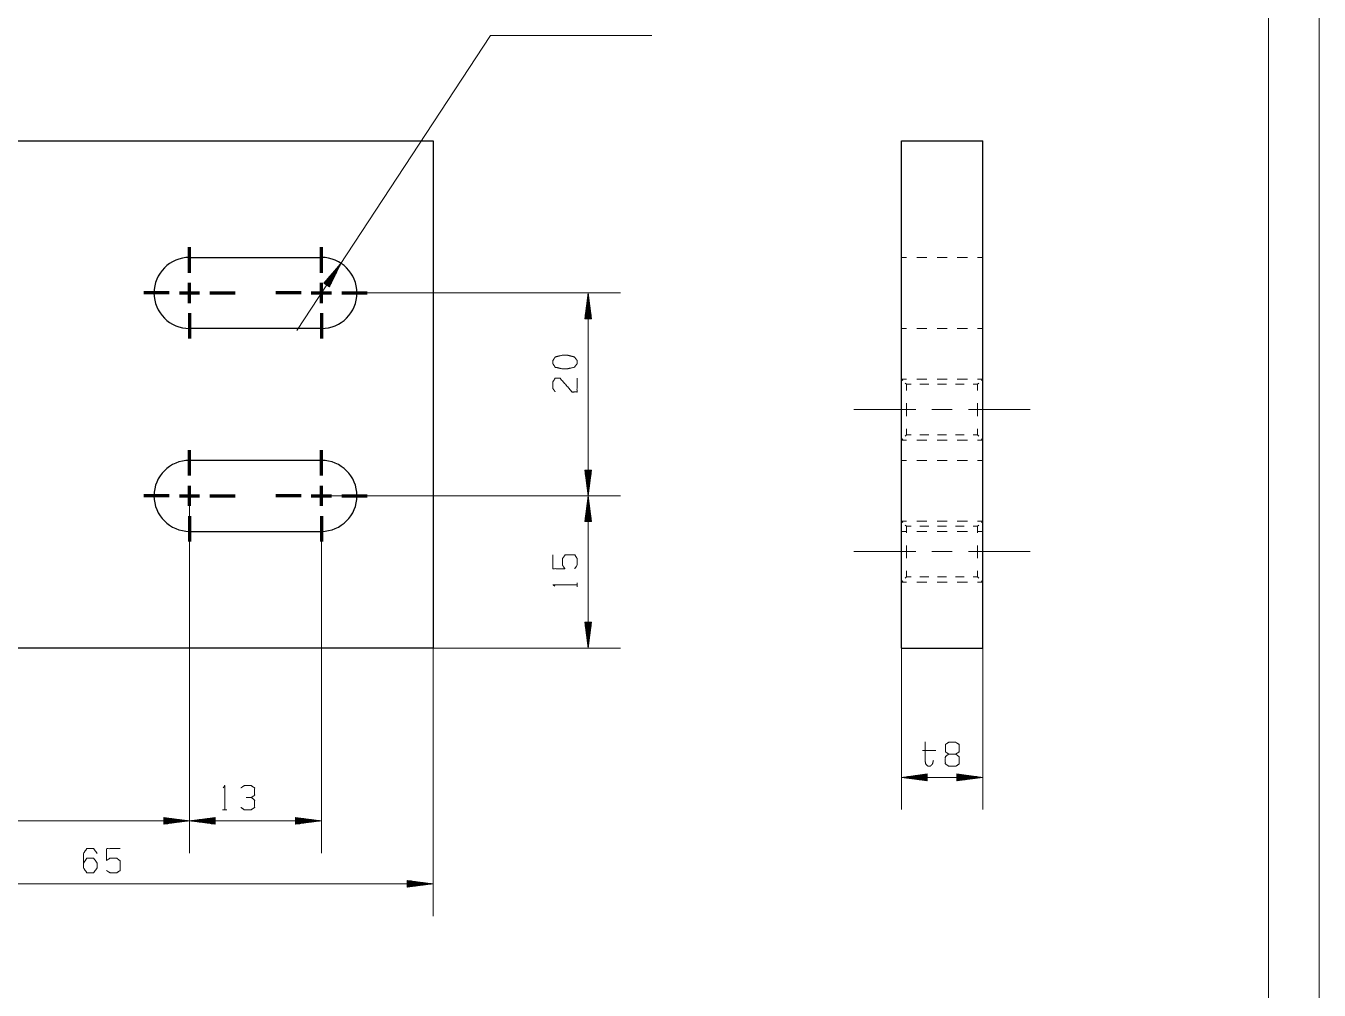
# Model space of a CAD drawing. Header units: millimetres. Extents: x 0 to 210, y 0 to 297.
# Drawn here: x 82.6 to 210, y 95.1 to 190.1 of the extents above; entities that cross this region are included whole.
import ezdxf

# ---------------------------------------------------------------- set-up
doc = ezdxf.new("R2010")
doc.units = ezdxf.units.MM
doc.layers.add('1', color=7, linetype='Continuous', true_color=0xffffff)

msp = doc.modelspace()

# ---------------------------------------------------------------- linework, layer by layer
at = {"layer": '1', "color": 132, "linetype": 'Continuous', "lineweight": 18}
for p, q in [((210, 0), (210, 297)), ((205, 5), (205, 292))]:
    msp.add_line(p, q, dxfattribs=at)
at = {"layer": '1', "color": 13, "linetype": 'Continuous', "lineweight": 18}
for p, q in [((109.26, 160.08), (128.36, 189.18)), ((128.36, 189.18), (144.24, 189.18)), ((113.62, 166.71), (111.95, 164.77)), ((112.08, 164.69), (112.73, 165.68)), ((112.12, 164.66), (112.98, 165.98)), ((112.16, 164.63), (113.24, 166.27)), ((112.2, 164.61), (113.49, 166.57)), ((112.25, 164.58), (113.53, 166.54)), ((112.29, 164.55), (113.36, 166.19)), ((112.33, 164.52), (113.2, 165.84)), ((112.5, 164.41), (113.62, 166.71)), ((111.95, 164.77), (111.97, 164.8)), ((111.95, 164.77), (111.97, 164.8)), ((111.95, 164.77), (112.5, 164.41)), ((111.99, 164.74), (112.22, 165.09)), ((112.03, 164.72), (112.47, 165.39)), ((112.37, 164.49), (113.03, 165.49)), ((112.42, 164.47), (112.86, 165.14)), ((112.46, 164.44), (112.69, 164.79)), ((112.5, 164.41), (112.52, 164.44)), ((112.5, 164.41), (112.52, 164.44)), ((116.2, 163.79), (141.15, 163.79)), ((137.98, 163.79), (137.64, 161.25)), ((137.9, 161.25), (137.9, 163.21)), ((137.95, 161.25), (137.95, 163.6)), ((138.31, 161.25), (137.98, 163.79)), ((137.98, 143.79), (137.98, 163.79)), ((138, 161.25), (138, 163.6)), ((138.05, 161.25), (138.05, 163.21)), ((137.75, 161.25), (137.75, 162.05)), ((137.8, 161.25), (137.8, 162.44)), ((137.85, 161.25), (137.85, 162.82)), ((138.1, 161.25), (138.1, 162.82)), ((138.15, 161.25), (138.15, 162.44)), ((138.21, 161.25), (138.21, 162.05)), ((137.64, 161.25), (138.31, 161.25)), ((137.65, 161.25), (137.65, 161.28)), ((137.65, 161.25), (137.65, 161.28)), ((137.7, 161.25), (137.7, 161.67)), ((138.26, 161.25), (138.26, 161.67)), ((138.31, 161.25), (138.31, 161.28)), ((138.31, 161.25), (138.31, 161.28)), ((137.64, 146.33), (137.98, 143.79)), ((138.31, 146.33), (137.64, 146.33)), ((137.65, 146.33), (137.65, 146.3)), ((137.65, 146.33), (137.65, 146.3)), ((137.7, 146.33), (137.7, 145.91)), ((137.75, 146.33), (137.75, 145.53)), ((137.8, 146.33), (137.8, 145.14)), ((137.85, 146.33), (137.85, 144.75)), ((137.9, 146.33), (137.9, 144.37)), ((137.95, 146.33), (137.95, 143.98)), ((137.98, 143.79), (138.31, 146.33)), ((138, 146.33), (138, 143.98)), ((138.05, 146.33), (138.05, 144.37)), ((138.1, 146.33), (138.1, 144.75)), ((138.15, 146.33), (138.15, 145.14)), ((138.21, 146.33), (138.21, 145.53)), ((138.26, 146.33), (138.26, 145.91)), ((138.31, 146.33), (138.31, 146.3)), ((138.31, 146.33), (138.31, 146.3)), ((98.7, 143.79), (98.7, 108.58)), ((111.7, 143.79), (141.15, 143.79)), ((111.7, 143.79), (141.15, 143.79)), ((137.98, 143.79), (137.64, 141.25)), ((137.85, 141.25), (137.85, 142.82)), ((137.9, 141.25), (137.9, 143.21)), ((137.95, 141.25), (137.95, 143.6)), ((138.31, 141.25), (137.98, 143.79)), ((137.98, 143.79), (137.98, 128.79)), ((138, 141.25), (138, 143.6)), ((138.05, 141.25), (138.05, 143.21)), ((138.1, 141.25), (138.1, 142.82)), ((137.7, 141.25), (137.7, 141.67)), ((137.75, 141.25), (137.75, 142.05)), ((137.8, 141.25), (137.8, 142.44)), ((138.15, 141.25), (138.15, 142.44)), ((138.21, 141.25), (138.21, 142.05)), ((138.26, 141.25), (138.26, 141.67)), ((137.64, 141.25), (138.31, 141.25)), ((137.65, 141.25), (137.65, 141.28)), ((137.65, 141.25), (137.65, 141.28)), ((138.31, 141.25), (138.31, 141.28)), ((138.31, 141.25), (138.31, 141.28)), ((98.7, 139.29), (98.7, 108.58)), ((111.7, 139.29), (111.7, 108.58)), ((137.64, 131.33), (137.98, 128.79)), ((138.31, 131.33), (137.64, 131.33)), ((137.65, 131.33), (137.65, 131.3)), ((137.65, 131.33), (137.65, 131.3)), ((137.7, 131.33), (137.7, 130.91)), ((137.75, 131.33), (137.75, 130.53)), ((137.8, 131.33), (137.8, 130.14)), ((137.85, 131.33), (137.85, 129.75)), ((137.9, 131.33), (137.9, 129.37)), ((137.95, 131.33), (137.95, 128.98)), ((137.98, 128.79), (138.31, 131.33)), ((138, 131.33), (138, 128.98)), ((138.05, 131.33), (138.05, 129.37)), ((138.1, 131.33), (138.1, 129.75)), ((138.15, 131.33), (138.15, 130.14)), ((138.21, 131.33), (138.21, 130.53)), ((138.26, 131.33), (138.26, 130.91)), ((138.31, 131.33), (138.31, 131.3)), ((138.31, 131.33), (138.31, 131.3)), ((122.7, 128.79), (141.15, 128.79)), ((122.7, 128.79), (122.7, 102.37)), ((168.85, 128.79), (168.85, 112.86)), ((176.85, 128.79), (176.85, 112.86)), ((171.39, 116.37), (168.85, 116.03)), ((168.85, 116.03), (171.39, 115.7)), ((168.85, 116.03), (176.85, 116.03)), ((171.39, 116.06), (169.04, 116.06)), ((171.39, 116.01), (169.04, 116.01)), ((171.39, 116.11), (169.43, 116.11)), ((171.39, 115.96), (169.43, 115.96)), ((171.39, 116.16), (169.81, 116.16)), ((171.39, 116.21), (170.2, 116.21)), ((171.39, 116.26), (170.58, 116.26)), ((171.39, 116.31), (170.97, 116.31)), ((171.39, 116.36), (171.36, 116.36)), ((171.39, 116.36), (171.36, 116.36)), ((171.39, 115.7), (171.39, 116.37)), ((174.31, 116.37), (174.31, 115.7)), ((176.85, 116.03), (174.31, 116.37)), ((174.31, 116.36), (174.34, 116.36)), ((174.31, 116.36), (174.34, 116.36)), ((174.31, 116.31), (174.73, 116.31)), ((174.31, 116.26), (175.11, 116.26)), ((174.31, 116.21), (175.5, 116.21)), ((174.31, 116.16), (175.88, 116.16)), ((174.31, 116.11), (176.27, 116.11)), ((174.31, 116.06), (176.66, 116.06)), ((174.31, 115.7), (176.85, 116.03)), ((174.31, 116.01), (176.66, 116.01)), ((174.31, 115.96), (176.27, 115.96)), ((171.39, 115.91), (169.81, 115.91)), ((171.39, 115.86), (170.2, 115.86)), ((171.39, 115.81), (170.58, 115.81)), ((171.39, 115.76), (170.97, 115.76)), ((171.39, 115.7), (171.36, 115.7)), ((171.39, 115.7), (171.36, 115.7)), ((174.31, 115.91), (175.88, 115.91)), ((174.31, 115.86), (175.5, 115.86)), ((174.31, 115.81), (175.11, 115.81)), ((174.31, 115.76), (174.73, 115.76)), ((174.31, 115.7), (174.34, 115.7)), ((174.31, 115.7), (174.34, 115.7)), ((98.7, 111.75), (57.7, 111.75)), ((96.16, 112.09), (96.16, 111.42)), ((98.7, 111.75), (96.16, 112.09)), ((96.16, 112.08), (96.19, 112.08)), ((96.16, 112.08), (96.19, 112.08)), ((96.16, 112.03), (96.58, 112.03)), ((96.16, 111.98), (96.96, 111.98)), ((96.16, 111.93), (97.35, 111.93)), ((96.16, 111.88), (97.73, 111.88)), ((96.16, 111.83), (98.12, 111.83)), ((96.16, 111.78), (98.51, 111.78)), ((96.16, 111.42), (98.7, 111.75)), ((96.16, 111.73), (98.51, 111.73)), ((96.16, 111.68), (98.12, 111.68)), ((96.16, 111.63), (97.73, 111.63)), ((96.16, 111.58), (97.35, 111.58)), ((96.16, 111.53), (96.96, 111.53)), ((96.16, 111.47), (96.58, 111.47)), ((96.16, 111.42), (96.19, 111.42)), ((96.16, 111.42), (96.19, 111.42)), ((101.24, 112.09), (98.7, 111.75)), ((98.7, 111.75), (101.24, 111.42)), ((98.7, 111.75), (111.7, 111.75)), ((101.24, 111.78), (98.89, 111.78)), ((101.24, 111.73), (98.89, 111.73)), ((101.24, 111.83), (99.28, 111.83)), ((101.24, 111.68), (99.28, 111.68)), ((101.24, 111.88), (99.66, 111.88)), ((101.24, 111.63), (99.66, 111.63)), ((101.24, 111.93), (100.05, 111.93)), ((101.24, 111.58), (100.05, 111.58)), ((101.24, 111.98), (100.43, 111.98)), ((101.24, 111.53), (100.43, 111.53)), ((101.24, 112.03), (100.82, 112.03)), ((101.24, 111.47), (100.82, 111.47)), ((101.24, 112.08), (101.21, 112.08)), ((101.24, 112.08), (101.21, 112.08)), ((101.24, 111.42), (101.21, 111.42)), ((101.24, 111.42), (101.21, 111.42)), ((101.24, 111.42), (101.24, 112.09)), ((109.16, 112.09), (109.16, 111.42)), ((111.7, 111.75), (109.16, 112.09)), ((109.16, 112.08), (109.19, 112.08)), ((109.16, 112.08), (109.19, 112.08)), ((109.16, 112.03), (109.58, 112.03)), ((109.16, 111.98), (109.96, 111.98)), ((109.16, 111.93), (110.35, 111.93)), ((109.16, 111.88), (110.73, 111.88)), ((109.16, 111.83), (111.12, 111.83)), ((109.16, 111.78), (111.51, 111.78)), ((109.16, 111.42), (111.7, 111.75)), ((109.16, 111.73), (111.51, 111.73)), ((109.16, 111.68), (111.12, 111.68)), ((109.16, 111.63), (110.73, 111.63)), ((109.16, 111.58), (110.35, 111.58)), ((109.16, 111.53), (109.96, 111.53)), ((109.16, 111.47), (109.58, 111.47)), ((109.16, 111.42), (109.19, 111.42)), ((109.16, 111.42), (109.19, 111.42)), ((120.16, 105.88), (120.19, 105.88)), ((120.16, 105.88), (120.19, 105.88)), ((120.16, 105.88), (120.16, 105.21)), ((122.7, 105.55), (120.16, 105.88)), ((120.16, 105.83), (120.58, 105.83)), ((120.16, 105.78), (120.96, 105.78)), ((122.7, 105.55), (57.7, 105.55)), ((120.16, 105.72), (121.35, 105.72)), ((120.16, 105.67), (121.73, 105.67)), ((120.16, 105.62), (122.12, 105.62)), ((120.16, 105.57), (122.51, 105.57)), ((120.16, 105.21), (122.7, 105.55)), ((120.16, 105.52), (122.51, 105.52)), ((120.16, 105.47), (122.12, 105.47)), ((120.16, 105.42), (121.73, 105.42)), ((120.16, 105.37), (121.35, 105.37)), ((120.16, 105.32), (120.96, 105.32)), ((120.16, 105.27), (120.58, 105.27)), ((120.16, 105.22), (120.19, 105.22)), ((120.16, 105.22), (120.19, 105.22))]:
    msp.add_line(p, q, dxfattribs=at)
at = {"layer": '1', "color": 30, "linetype": 'Continuous', "lineweight": 25}
for p, q in [((57.7, 178.79), (122.7, 178.79)), ((122.7, 178.79), (122.7, 128.79)), ((168.85, 128.79), (168.85, 178.79)), ((168.85, 178.79), (176.85, 178.79)), ((176.85, 128.79), (176.85, 178.79)), ((98.7, 167.29), (111.7, 167.29)), ((111.7, 160.29), (98.7, 160.29)), ((111.7, 147.29), (98.7, 147.29)), ((98.7, 140.29), (111.7, 140.29)), ((122.7, 128.79), (57.7, 128.79)), ((168.85, 128.79), (176.85, 128.79))]:
    msp.add_line(p, q, dxfattribs=at)
at = {"layer": '1', "color": 252, "linetype": 'Continuous', "lineweight": 70}
for p, q in [((98.7, 165.79), (98.7, 168.29)), ((111.7, 165.79), (111.7, 168.29)), ((98.7, 162.79), (98.7, 164.79)), ((111.7, 162.79), (111.7, 164.79)), ((96.7, 163.79), (94.2, 163.79)), ((97.7, 163.79), (99.7, 163.79)), ((100.7, 163.79), (103.2, 163.79)), ((109.7, 163.79), (107.2, 163.79)), ((110.7, 163.79), (112.7, 163.79)), ((113.7, 163.79), (116.2, 163.79)), ((98.7, 161.79), (98.7, 159.29)), ((111.7, 161.79), (111.7, 159.29)), ((98.7, 145.79), (98.7, 148.29)), ((111.7, 145.79), (111.7, 148.29)), ((98.7, 142.79), (98.7, 144.79)), ((111.7, 142.79), (111.7, 144.79)), ((96.7, 143.79), (94.2, 143.79)), ((97.7, 143.79), (99.7, 143.79)), ((100.7, 143.79), (103.2, 143.79)), ((109.7, 143.79), (107.2, 143.79)), ((110.7, 143.79), (112.7, 143.79)), ((113.7, 143.79), (116.2, 143.79)), ((98.7, 141.79), (98.7, 139.29)), ((111.7, 141.79), (111.7, 139.29))]:
    msp.add_line(p, q, dxfattribs=at)
at = {"layer": '1', "color": 43, "linetype": 'Continuous', "lineweight": 18}
for p, q in [((169.35, 167.29), (168.85, 167.29)), ((171.35, 167.29), (170.35, 167.29)), ((173.35, 167.29), (172.35, 167.29)), ((175.35, 167.29), (174.35, 167.29)), ((176.85, 167.29), (176.35, 167.29)), ((168.85, 160.29), (169.35, 160.29)), ((170.35, 160.29), (171.35, 160.29)), ((172.35, 160.29), (173.35, 160.29)), ((174.35, 160.29), (175.35, 160.29)), ((176.35, 160.29), (176.85, 160.29)), ((169.35, 155.29), (168.85, 155.29)), ((168.97, 155.16), (168.85, 155.29)), ((169.35, 154.79), (169.22, 154.91)), ((169.79, 154.79), (169.35, 154.79)), ((171.35, 155.29), (170.35, 155.29)), ((171.54, 154.79), (170.66, 154.79)), ((173.35, 155.29), (172.35, 155.29)), ((173.29, 154.79), (172.41, 154.79)), ((175.04, 154.79), (174.16, 154.79)), ((175.35, 155.29), (174.35, 155.29)), ((176.35, 154.79), (175.91, 154.79)), ((176.85, 155.29), (176.35, 155.29)), ((176.47, 154.91), (176.35, 154.79)), ((176.85, 155.29), (176.72, 155.16)), ((169.35, 152.29), (169.35, 152.91)), ((176.35, 152.91), (176.35, 152.29)), ((169.35, 151.66), (169.35, 152.29)), ((176.35, 152.29), (176.35, 151.66)), ((168.85, 149.29), (168.97, 149.41)), ((169.35, 149.29), (168.85, 149.29)), ((169.22, 149.66), (169.35, 149.79)), ((169.35, 149.79), (169.79, 149.79)), ((171.35, 149.29), (170.35, 149.29)), ((170.66, 149.79), (171.54, 149.79)), ((173.35, 149.29), (172.35, 149.29)), ((172.41, 149.79), (173.29, 149.79)), ((174.16, 149.79), (175.04, 149.79)), ((175.35, 149.29), (174.35, 149.29)), ((175.91, 149.79), (176.35, 149.79)), ((176.35, 149.79), (176.47, 149.66)), ((176.85, 149.29), (176.35, 149.29)), ((176.72, 149.41), (176.85, 149.29)), ((169.35, 147.29), (168.85, 147.29)), ((171.35, 147.29), (170.35, 147.29)), ((173.35, 147.29), (172.35, 147.29)), ((175.35, 147.29), (174.35, 147.29)), ((176.85, 147.29), (176.35, 147.29)), ((169.35, 141.29), (168.85, 141.29)), ((168.97, 141.16), (168.85, 141.29)), ((168.85, 140.29), (169.35, 140.29)), ((169.35, 140.79), (169.22, 140.91)), ((169.79, 140.79), (169.35, 140.79)), ((171.35, 141.29), (170.35, 141.29)), ((170.35, 140.29), (171.35, 140.29)), ((171.54, 140.79), (170.66, 140.79)), ((173.35, 141.29), (172.35, 141.29)), ((172.35, 140.29), (173.35, 140.29)), ((173.29, 140.79), (172.41, 140.79)), ((175.04, 140.79), (174.16, 140.79)), ((175.35, 141.29), (174.35, 141.29)), ((174.35, 140.29), (175.35, 140.29)), ((176.35, 140.79), (175.91, 140.79)), ((176.85, 141.29), (176.35, 141.29)), ((176.47, 140.91), (176.35, 140.79)), ((176.35, 140.29), (176.85, 140.29)), ((176.85, 141.29), (176.72, 141.16)), ((169.35, 138.29), (169.35, 138.91)), ((176.35, 138.91), (176.35, 138.29)), ((169.35, 137.66), (169.35, 138.29)), ((176.35, 138.29), (176.35, 137.66)), ((168.85, 135.29), (168.97, 135.41)), ((169.35, 135.29), (168.85, 135.29)), ((169.22, 135.66), (169.35, 135.79)), ((169.35, 135.79), (169.79, 135.79)), ((171.35, 135.29), (170.35, 135.29)), ((170.66, 135.79), (171.54, 135.79)), ((173.35, 135.29), (172.35, 135.29)), ((172.41, 135.79), (173.29, 135.79)), ((174.16, 135.79), (175.04, 135.79)), ((175.35, 135.29), (174.35, 135.29)), ((175.91, 135.79), (176.35, 135.79)), ((176.35, 135.79), (176.47, 135.66)), ((176.85, 135.29), (176.35, 135.29)), ((176.72, 135.41), (176.85, 135.29))]:
    msp.add_line(p, q, dxfattribs=at)
at = {"layer": '1', "color": 252, "linetype": 'Continuous', "lineweight": 18}
for p, q in [((173.85, 152.29), (171.84, 152.29)), ((173.85, 138.29), (171.84, 138.29))]:
    msp.add_line(p, q, dxfattribs=at)
at = {"layer": '1', "color": 95, "linetype": 'Continuous', "lineweight": 18}
for p, q in [((136.88, 134.81), (136.88, 135.23)), ((170.91, 118.7), (172.23, 118.7)), ((101.96, 112.85), (102.38, 112.85))]:
    msp.add_line(p, q, dxfattribs=at)
at = {"layer": '1', "color": 30, "linetype": 'Continuous', "lineweight": 25}
for centre, start, end in [((98.7, 163.79), 90, 270), ((111.7, 163.79), 270, 90), ((98.7, 143.79), 90, 270), ((111.7, 143.79), 270, 90)]:
    msp.add_arc(centre, 3.5, start, end, dxfattribs=at)
at = {"layer": '1', "color": 13, "linetype": 'Continuous', "lineweight": 18}
msp.add_arc((111.7, 163.79), 3.5, 90, 98.9333, dxfattribs=at)
at = {"layer": '1', "color": 95, "linetype": 'Continuous', "lineweight": 18}
for points, knots in [([(136.88, 157.14), (136.63, 157.48), (135.93, 157.66), (135.46, 157.66), (134.73, 157.48), (134.51, 157.14), (134.51, 156.81), (134.73, 156.47), (135.46, 156.3), (135.93, 156.31), (136.63, 156.47), (136.88, 156.81), (136.88, 157.14)], [0, 0, 0.067526, 0.183972, 0.260584, 0.380943, 0.446141, 0.500306, 0.565504, 0.685864, 0.762529, 0.878309, 0.945835, 1, 1]), ([(134.73, 154.04), (134.51, 154.36), (134.51, 155.04), (134.73, 155.38), (135.21, 155.38), (136.41, 154.02), (136.88, 154.04), (136.88, 155.38)], [0, 0, 0.069692, 0.192976, 0.265274, 0.350227, 0.67474, 0.759752, 1, 1]), ([(136.66, 136.61), (136.88, 136.94), (136.88, 137.63), (136.66, 137.97), (135.71, 137.97), (135.46, 137.63), (135.46, 136.94), (135.68, 136.61), (134.51, 136.61), (134.51, 137.97)], [0, 0, 0.062228, 0.168343, 0.230571, 0.376816, 0.441265, 0.547381, 0.609609, 0.79049, 1, 1]), ([(134.71, 134.88), (134.51, 135.02), (136.88, 135.02)], [0, 0, 0.093491, 1, 1]), ([(171.99, 117.7), (171.9, 117.35), (171.7, 117.15), (171.45, 117.15), (171.24, 117.35), (171.17, 117.7), (171.17, 119.53)], [0, 0, 0.107406, 0.190397, 0.264021, 0.350759, 0.457001, 1, 1]), ([(173.5, 118.33), (173.18, 118.55), (173.18, 119.28), (173.5, 119.5), (174.19, 119.5), (174.53, 119.28), (174.53, 118.55), (174.19, 118.33), (173.5, 118.33), (173.17, 118.08), (173.17, 117.38), (173.5, 117.13), (174.19, 117.13), (174.53, 117.35), (174.53, 118.08), (174.19, 118.33)], [0, 0, 0.047572, 0.136084, 0.183657, 0.267815, 0.317165, 0.405677, 0.455027, 0.539185, 0.590297, 0.675757, 0.726868, 0.811027, 0.860377, 0.948888, 1, 1]), ([(102.03, 115.02), (102.17, 115.22), (102.17, 112.85)], [0, 0, 0.093488, 1, 1]), ([(104.78, 114.05), (105.12, 114.27), (105.12, 115), (104.78, 115.22), (104.09, 115.22), (103.76, 115)], [0, 0, 0.153874, 0.429851, 0.583726, 0.846126, 1, 1]), ([(103.77, 113.07), (104.09, 112.85), (104.78, 112.85), (105.12, 113.07), (105.12, 113.8), (104.78, 114.05), (104.27, 114.05)], [0, 0, 0.124117, 0.343687, 0.472444, 0.703377, 0.836731, 1, 1]), ([(88.26, 107.59), (88.58, 108.06), (89.26, 108.06), (89.6, 107.59), (89.6, 107.11), (89.26, 106.64), (88.58, 106.64), (88.26, 107.11), (88.26, 108.54), (88.58, 109.01), (89.26, 109.01), (89.6, 108.54)], [0, 0, 0.076963, 0.169761, 0.248073, 0.312018, 0.390331, 0.483128, 0.560092, 0.751927, 0.82889, 0.921688, 1, 1]), ([(90.52, 106.86), (90.85, 106.64), (91.54, 106.64), (91.88, 106.86), (91.88, 107.81), (91.54, 108.06), (90.85, 108.06), (90.52, 107.84), (90.52, 109.01), (91.88, 109.01)], [0, 0, 0.062228, 0.168343, 0.230571, 0.376816, 0.441265, 0.547381, 0.609609, 0.79049, 1, 1])]:
    msp.add_open_spline(points, degree=1, knots=knots, dxfattribs=at)
at = {"layer": '1', "color": 43, "linetype": 'Continuous', "lineweight": 18}
for points, knots in [([(169.35, 154.16), (169.35, 154.31), (169.35, 154.79)], [0, 0, 0.236072, 1, 1]), ([(176.35, 154.79), (176.35, 154.67), (176.35, 154.16)], [0, 0, 0.195773, 1, 1]), ([(169.35, 149.79), (169.35, 149.91), (169.35, 150.41)], [0, 0, 0.195773, 1, 1]), ([(176.35, 150.41), (176.35, 150.27), (176.35, 149.79)], [0, 0, 0.236072, 1, 1]), ([(169.35, 140.16), (169.35, 140.31), (169.35, 140.79)], [0, 0, 0.23606, 1, 1]), ([(176.35, 140.79), (176.35, 140.67), (176.35, 140.16)], [0, 0, 0.195777, 1, 1]), ([(169.35, 135.79), (169.35, 136.27), (169.35, 136.41)], [0, 0, 0.763924, 1, 1]), ([(176.35, 136.41), (176.35, 136.27), (176.35, 135.79)], [0, 0, 0.236076, 1, 1])]:
    msp.add_open_spline(points, degree=1, knots=knots, dxfattribs=at)
at = {"layer": '1', "color": 252, "linetype": 'Continuous', "lineweight": 18}
for points, knots in [([(170.26, 152.29), (167.35, 152.29), (164.17, 152.29)], [0, 0, 0.478156, 1, 1]), ([(181.52, 152.29), (179.94, 152.29), (175.44, 152.29)], [0, 0, 0.260922, 1, 1]), ([(170.26, 138.29), (167.35, 138.29), (164.17, 138.29)], [0, 0, 0.478156, 1, 1]), ([(181.52, 138.29), (179.94, 138.29), (175.44, 138.29)], [0, 0, 0.260922, 1, 1])]:
    msp.add_open_spline(points, degree=1, knots=knots, dxfattribs=at)

doc.saveas('drawing.dxf')
